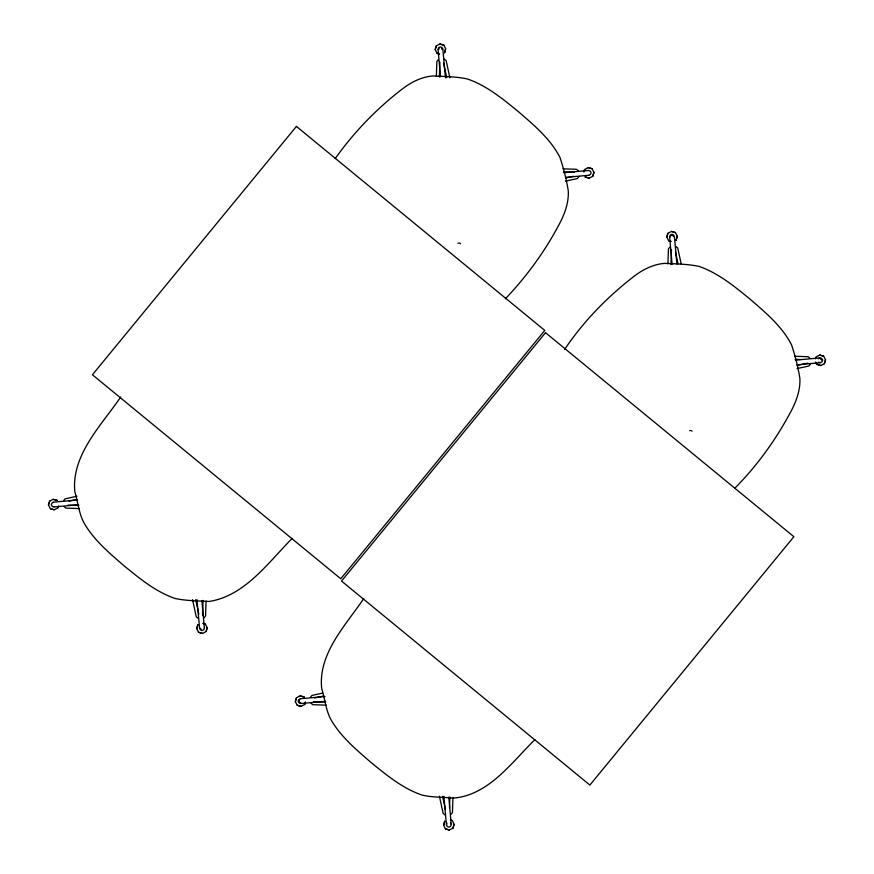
<?xml version="1.0" encoding="UTF-8"?>
<svg xmlns="http://www.w3.org/2000/svg" width="874" height="874" viewBox="0 0 874 874"><rect width="100%" height="100%" fill="white"/><g stroke="black" fill="none" stroke-linecap="round" stroke-linejoin="round"><path stroke-width="1.31" d="M206.056 601.115L205.565 615.962L204.024 617.809M436.366 76.311L436.858 61.453L438.387 59.607M452.94 797.689L452.448 812.547L450.908 814.393M667.944 263.73L668.435 248.882L669.976 247.036M202.517 615.241L203.03 600.416M439.393 77.01L439.906 62.174M449.531 807.784L449.902 796.99M670.97 264.429L671.483 249.603M438.759 49.49L439.065 48.179M300.853 702.816L299.553 702.51L299.323 699.976M670.336 236.92L670.642 235.609L671.877 235.073M196.77 628.69L197.819 624.626L196.77 628.69L198.518 632.23L202.462 633.442L206.122 631.541L207.204 627.75L205.303 624.091L202.779 623.37M439.644 54.046L437.109 53.336L435.219 49.665L436.29 45.874L439.961 43.984L443.905 45.186L445.642 48.726L444.593 52.801L445.642 48.726M300.088 695.923L304.163 696.971L300.088 695.923L296.548 697.66L295.346 701.614L297.236 705.274L301.027 706.356L304.698 704.455L305.419 701.931M583.887 172.069L584.597 169.545L588.268 167.644L592.059 168.726L593.949 172.386L592.747 176.34L589.207 178.078L585.132 177.029L589.207 178.078M447.007 823.122L446.472 825.023L447.313 826.509L449.083 827.197L450.7 826.203L451.257 824.586L450.394 822.816M443.653 825.274L444.702 821.199L443.653 825.274L445.39 828.814L449.334 830.016L453.005 828.126L454.076 824.335L452.317 820.511L450.339 819.91M671.221 241.475L668.697 240.754L666.796 237.094L667.878 233.303L671.538 231.413L675.482 232.615L677.23 236.155L676.181 240.219L677.23 236.155M58.569 506.035L57.968 508.002L54.155 509.771L50.364 508.69L48.463 505.03L49.676 501.086L53.205 499.338L57.28 500.398L53.205 499.338M305.452 702.609L304.698 704.455M583.843 171.391L584.597 169.545M815.431 358.81L816.032 356.843L819.845 355.073L823.636 356.155L825.537 359.815L824.324 363.759L820.795 365.507L816.84 364.294L815.682 361.945M204.385 628.002L203.817 629.619L202.2 630.624L200.441 629.925L199.589 628.439M438.038 49.414L438.595 47.797L440.212 46.803L441.982 47.491L442.823 48.977M669.615 236.843L670.183 235.226L671.8 234.232L673.559 234.92L674.411 236.406M335.212 158.576C353.73 132.531 376.246 109.053 401.625 89.53C410.725 82.385 421.541 76.737 433.264 75.94C444.648 76.573 456.239 76.541 467.426 78.977C486.632 85.586 502.583 98.762 518.118 111.402C533.73 124.96 550.391 138.737 559.983 157.462C563.577 168.398 566.56 179.694 568.297 191.078C568.887 203.445 564.189 215.288 558.333 225.94C544.152 252.455 526.104 277.014 505.412 298.755M564.604 349.436C583.209 321.785 606.862 297.389 633.202 276.96C642.303 269.815 653.129 264.156 664.841 263.369C676.236 263.992 687.827 263.959 699.014 266.406C718.22 273.016 734.16 286.191 749.706 298.832C765.318 312.389 781.968 326.155 791.56 344.88C795.154 355.827 798.137 367.124 799.885 378.508C800.475 390.864 795.777 402.717 789.91 413.369C775.227 440.605 756.775 466.071 735.012 488.031M63.562 500.682L65.102 498.836L76.978 496.257M578.861 176.745L577.321 178.591L565.434 181.169M310.434 697.255L311.974 695.409L322.539 693.126M810.438 364.163L808.898 366.009L797.022 368.588M363.748 598.603C345.667 625.238 318.06 653.621 321.676 688.33C324.997 698.96 325.762 710.606 331.388 720.394C341.319 737.23 356.592 749.958 371.177 762.598C386.723 775.238 402.663 788.414 421.869 795.023C432.16 797.503 442.856 797.033 453.322 798.104C488.533 795.34 511.618 762.499 534.844 739.688M120.732 397.025C101.46 425.201 71.34 454.851 74.803 491.745C78.125 502.386 78.889 514.032 84.516 523.81C94.447 540.645 109.709 553.373 124.294 566.013C139.84 578.654 155.78 591.829 174.986 598.439C186.173 600.886 197.764 600.853 209.159 601.476C245.037 595.85 268.252 562.43 292.222 538.362M50.364 508.69L54.155 509.771M437.109 53.336L438.956 54.09M443.905 45.186L439.961 43.984M198.518 632.23L202.462 633.442M205.303 624.091L203.456 623.326M592.059 168.726L588.268 167.644M668.697 240.754L670.544 241.519M672.925 235.685L673.712 236.614M675.482 232.615L671.538 231.413M297.236 705.274L301.027 706.356M816.84 364.294L820.795 365.507M821.079 359.225L821.866 360.154M823.636 356.155L819.845 355.073M445.39 828.814L449.334 830.016M588.956 175.259L590.442 174.418L591.13 172.648L590.136 171.031L588.519 170.463M53.467 502.157L51.981 503.009L51.282 504.768L52.287 506.385L53.893 506.953M300.339 698.741L298.853 699.582L298.165 701.352L299.159 702.969L300.776 703.537M818.337 358.766L820.107 357.892L821.713 358.46L822.718 360.077L822.019 361.836L820.533 362.688L818.643 362.142M565.522 178.023L573.431 176.297M68.991 501.13L76.901 499.393M797.099 365.452L807.652 363.147M314.553 697.998L323.773 695.977M435.219 49.665L436.29 45.874M563.817 172.702L588.235 170.496M593.949 172.386L592.747 176.34M565.598 177.378L588.672 175.281M666.796 237.094L667.878 233.303M795.395 360.132L819.823 357.925M825.537 359.815L824.324 363.759M797.186 364.797L820.249 362.71M53.751 502.135L76.814 500.048M48.463 505.03L49.676 501.086M54.177 506.931L78.605 504.713M207.204 627.75L206.122 631.541M300.623 698.719L325.052 696.502M295.346 701.614L296.548 697.66M301.06 703.504L325.489 701.298M454.076 824.335L453.005 828.126M562.976 168.835L576.479 169.283L578.326 170.823M794.553 356.264L808.057 356.712L809.903 358.253M79.447 508.581L65.943 508.133L64.097 506.592M326.319 705.165L312.816 704.717L310.969 703.177M563.621 171.916L574.415 172.287M795.209 359.345L800.595 359.531M68.008 505.128L78.791 505.5M313.537 701.669L325.674 702.084M441.698 49.086L441.599 47.95M820.02 358.613L821.331 358.919M200.714 628.34L200.823 629.466M444.309 59.071L446.155 60.612L449.881 77.775M675.897 246.501L677.732 248.041L681.174 263.882M198.103 618.344L196.268 616.804L192.542 599.64M444.986 814.929L443.14 813.388L439.414 796.225M675.438 251.93L678.038 263.795M443.577 63.179L446.745 77.688M442.55 796.312L445.434 809.499M195.678 599.728L198.846 614.236M674.433 236.69L676.891 263.828M669.648 237.116L672.106 264.265M442.856 49.261L445.434 77.753M438.06 49.698L440.518 76.836M448.777 797.164L451.235 824.302M443.861 796.247L446.439 824.739M201.894 600.58L204.352 627.729M196.989 599.662L199.567 628.155M689.586 430.696A2.076 2.076 0 0 1 692.077 431.166M458.009 243.267A2.076 2.076 0 0 1 460.489 243.748M296.417 126.413L92.415 374.771L340.773 578.774L544.775 330.416L296.417 126.413M545.518 332.71L341.516 581.068L589.874 785.071L793.876 536.712L545.518 332.71"/></g></svg>
